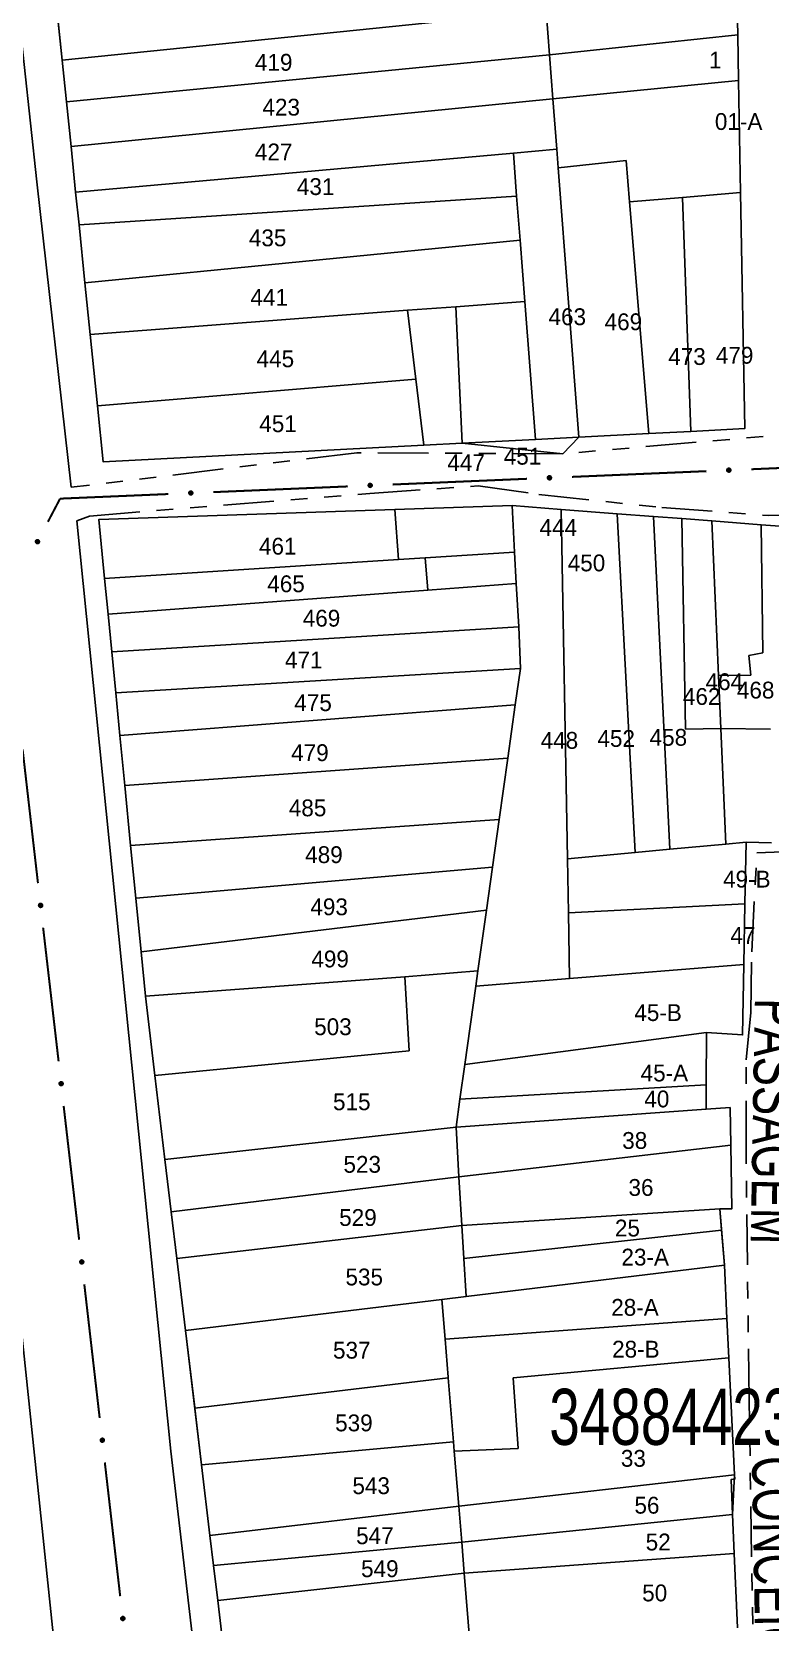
# Model space of a CAD drawing. Extents: x 203851 to 204958, y 4839055 to 4839989.
# Drawn here: x 204236.5 to 204302.3, y 4839374 to 4839515.8 of the extents above; entities that cross this region are included whole.
import ezdxf
from ezdxf.enums import TextEntityAlignment as Align

# ---------------------------------------------------------------- set-up
doc = ezdxf.new("R2010")
doc.units = 0
doc.header["$LTSCALE"] = 1.5
doc.header["$MEASUREMENT"] = 0
doc.linetypes.add('TRACO_25', pattern=[8, 3, -1, 1, -1, 1, -1])
for name, color, linetype in [('CD_MALHA_LOTES', 7, 'CONTINUOUS'), ('CD_TXT_QUADRA', 2, 'CONTINUOUS'), ('RU-QUADRA', 210, 'CONTINUOUS'), ('SV-EIXO-RUA-PAV', 20, 'CONTINUOUS'), ('SV-RUA-NAO-PAV', 7, 'CONTINUOUS'), ('SV-RUA-PAVIM', 7, 'CONTINUOUS'), ('SV-TXT-RUA-N-PAV', 7, 'CONTINUOUS'), ('Th_NmrPort', 1, 'CONTINUOUS')]:
    doc.layers.add(name, color=color, linetype=linetype)
doc.styles.add('ARIAL', font='ARIAL.SHX')

msp = doc.modelspace()

# ---------------------------------------------------------------- linework, layer by layer
at = {"layer": 'CD_MALHA_LOTES', "linetype": 'Continuous', "flags": 128}
for points in [[(204239.16, 4839513.29), (204238.57, 4839518.97)], [(204299.31, 4839519.17), (204299.38, 4839515.55)], [(204239.16, 4839513.29), (204282.29, 4839517.68)], [(204282.59, 4839513.76), (204282.29, 4839517.68)], [(204282.59, 4839513.76), (204299.38, 4839515.55)], [(204299.38, 4839515.55), (204299.45, 4839511.48)], [(204239.54, 4839509.56), (204239.16, 4839513.29)], [(204239.54, 4839509.56), (204282.59, 4839513.76)], [(204282.9, 4839509.82), (204282.59, 4839513.76)], [(204282.9, 4839509.82), (204299.45, 4839511.48)], [(204299.45, 4839511.48), (204299.63, 4839501.47)], [(204239.95, 4839505.57), (204282.9, 4839509.82)], [(204283.24, 4839505.35), (204282.9, 4839509.82)], [(204239.95, 4839505.57), (204239.54, 4839509.56)], [(204240.36, 4839501.51), (204239.95, 4839505.57)], [(204240.36, 4839501.51), (204279.38, 4839505)], [(204279.38, 4839505), (204283.24, 4839505.35)], [(204279.67, 4839501.17), (204279.38, 4839505)], [(204283.36, 4839503.69), (204283.24, 4839505.35)], [(204283.36, 4839503.69), (204289.42, 4839504.33)], [(204289.42, 4839504.33), (204289.73, 4839500.65)], [(204285.2, 4839479.67), (204283.36, 4839503.69)], [(204240.66, 4839498.61), (204240.36, 4839501.51)], [(204294.44, 4839501.04), (204299.63, 4839501.47)], [(204299.63, 4839501.47), (204300, 4839480.44)], [(204240.66, 4839498.61), (204279.67, 4839501.17)], [(204279.98, 4839497.23), (204279.67, 4839501.17)], [(204289.73, 4839500.65), (204294.44, 4839501.04)], [(204291.46, 4839480), (204289.73, 4839500.65)], [(204295.2, 4839480.19), (204294.44, 4839501.04)], [(204241.19, 4839493.42), (204240.66, 4839498.61)], [(204241.19, 4839493.42), (204279.98, 4839497.23)], [(204280.4, 4839491.77), (204279.98, 4839497.23)], [(204241.66, 4839488.82), (204241.19, 4839493.42)], [(204274.24, 4839491.3), (204280.4, 4839491.77)], [(204281.34, 4839479.47), (204280.4, 4839491.77)], [(204241.66, 4839488.82), (204269.93, 4839490.98)], [(204269.93, 4839490.98), (204274.24, 4839491.3)], [(204270.69, 4839484.83), (204269.93, 4839490.98)], [(204274.82, 4839479.13), (204274.24, 4839491.3)], [(204242.31, 4839482.46), (204241.66, 4839488.82)], [(204242.31, 4839482.46), (204270.69, 4839484.83)], [(204271.4, 4839478.96), (204270.69, 4839484.83)], [(204242.82, 4839477.47), (204242.31, 4839482.46)], [(204295.2, 4839480.19), (204291.46, 4839480)], [(204300, 4839480.44), (204295.2, 4839480.19)], [(204271.4, 4839478.96), (204242.82, 4839477.47)], [(204274.82, 4839479.13), (204271.4, 4839478.96)], [(204281.34, 4839479.47), (204274.82, 4839479.13)], [(204285.2, 4839479.67), (204281.34, 4839479.47)], [(204291.46, 4839480), (204285.2, 4839479.67)], [(204268.81, 4839473.22), (204242.43, 4839472.34)], [(204268.81, 4839473.22), (204279.28, 4839473.57)], [(204269.14, 4839468.76), (204268.81, 4839473.22)], [(204279.48, 4839469.43), (204279.28, 4839473.57)], [(204279.28, 4839473.57), (204283.65, 4839473.23)], [(204283.65, 4839473.23), (204288.64, 4839472.85)], [(204284.2, 4839442.09), (204283.65, 4839473.23)], [(204242.43, 4839472.34), (204242.94, 4839467.06)], [(204288.64, 4839472.85), (204291.86, 4839472.6)], [(204290.24, 4839442.65), (204288.64, 4839472.85)], [(204291.86, 4839472.6), (204294.4, 4839472.41)], [(204293.31, 4839442.93), (204291.86, 4839472.6)], [(204294.4, 4839472.41), (204297.06, 4839472.2)], [(204294.71, 4839453.63), (204294.4, 4839472.41)], [(204297.06, 4839472.2), (204301.47, 4839471.86)], [(204297.66, 4839458.41), (204297.06, 4839472.2)], [(204301.47, 4839471.86), (204304.42, 4839471.64)], [(204301.62, 4839460.43), (204301.47, 4839471.86)], [(204242.94, 4839467.06), (204269.14, 4839468.76)], [(204271.51, 4839468.91), (204269.14, 4839468.76)], [(204271.51, 4839468.91), (204279.48, 4839469.43)], [(204271.76, 4839466.04), (204271.51, 4839468.91)], [(204279.62, 4839466.63), (204279.48, 4839469.43)], [(204243.25, 4839463.9), (204242.94, 4839467.06)], [(204243.25, 4839463.9), (204271.76, 4839466.04)], [(204279.62, 4839466.63), (204271.76, 4839466.04)], [(204279.85, 4839462.76), (204279.62, 4839466.63)], [(204243.58, 4839460.52), (204243.25, 4839463.9)], [(204243.58, 4839460.52), (204279.85, 4839462.76)], [(204280, 4839459.05), (204279.85, 4839462.76)], [(204243.93, 4839456.89), (204243.58, 4839460.52)], [(204300.36, 4839460.2), (204301.62, 4839460.43)], [(204300.53, 4839458.44), (204300.36, 4839460.2)], [(204243.93, 4839456.89), (204280, 4839459.05)], [(204279.54, 4839455.82), (204280, 4839459.05)], [(204297.66, 4839458.41), (204300.53, 4839458.44)], [(204297.87, 4839453.7), (204297.66, 4839458.41)], [(204244.31, 4839453.07), (204243.93, 4839456.89)], [(204244.31, 4839453.07), (204279.54, 4839455.82)], [(204278.88, 4839451.05), (204279.54, 4839455.82)], [(204297.87, 4839453.7), (204294.71, 4839453.63)], [(204297.87, 4839453.7), (204302.3, 4839453.64)], [(204298.32, 4839443.4), (204297.87, 4839453.7)], [(204244.74, 4839448.62), (204244.31, 4839453.07)], [(204244.74, 4839448.62), (204278.88, 4839451.05)], [(204278.11, 4839445.58), (204278.88, 4839451.05)], [(204245.26, 4839443.28), (204244.74, 4839448.62)], [(204245.26, 4839443.28), (204278.11, 4839445.58)], [(204277.52, 4839441.33), (204278.11, 4839445.58)], [(204245.72, 4839438.58), (204245.26, 4839443.28)], [(204298.32, 4839443.4), (204293.31, 4839442.93)], [(204300.12, 4839443.56), (204298.32, 4839443.4)], [(204300.12, 4839443.56), (204300.02, 4839438.08)], [(204302.38, 4839443.49), (204300.12, 4839443.56)], [(204284.2, 4839442.09), (204290.24, 4839442.65)], [(204284.29, 4839437.27), (204284.2, 4839442.09)], [(204293.31, 4839442.93), (204290.24, 4839442.65)], [(204245.72, 4839438.58), (204277.52, 4839441.33)], [(204276.98, 4839437.51), (204277.52, 4839441.33)], [(204246.19, 4839433.79), (204245.72, 4839438.58)], [(204246.19, 4839433.79), (204276.98, 4839437.51)], [(204276.22, 4839432.09), (204276.98, 4839437.51)], [(204284.29, 4839437.27), (204300.02, 4839438.08)], [(204300.02, 4839438.08), (204299.92, 4839432.65)], [(204284.39, 4839431.41), (204284.29, 4839437.27)], [(204246.58, 4839429.82), (204246.19, 4839433.79)], [(204269.69, 4839431.56), (204276.22, 4839432.09)], [(204276.03, 4839430.74), (204276.22, 4839432.09)], [(204299.92, 4839432.65), (204284.39, 4839431.41)], [(204299.92, 4839432.65), (204299.81, 4839426.38)], [(204246.58, 4839429.82), (204269.69, 4839431.56)], [(204270.08, 4839424.97), (204269.69, 4839431.56)], [(204275.05, 4839423.73), (204276.03, 4839430.74)], [(204284.39, 4839431.41), (204276.03, 4839430.74)], [(204247.42, 4839422.75), (204246.58, 4839429.82)], [(204296.6, 4839426.61), (204275.05, 4839423.73)], [(204296.6, 4839426.61), (204296.57, 4839421.94)], [(204299.81, 4839426.38), (204296.6, 4839426.61)], [(204247.42, 4839422.75), (204270.08, 4839424.97)], [(204274.62, 4839420.64), (204275.05, 4839423.73)], [(204248.32, 4839415.28), (204247.42, 4839422.75)], [(204296.57, 4839421.94), (204274.62, 4839420.64)], [(204296.57, 4839421.94), (204296.56, 4839419.75)], [(204274.27, 4839418.15), (204274.62, 4839420.64)], [(204274.27, 4839418.15), (204296.56, 4839419.75)], [(204296.56, 4839419.75), (204298.69, 4839419.9)], [(204298.69, 4839419.9), (204298.75, 4839416.55)], [(204248.32, 4839415.28), (204274.27, 4839418.15)], [(204274.53, 4839413.73), (204274.27, 4839418.15)], [(204274.53, 4839413.73), (204298.75, 4839416.55)], [(204298.75, 4839416.55), (204298.84, 4839410.86)], [(204248.88, 4839410.61), (204248.32, 4839415.28)], [(204248.88, 4839410.61), (204274.53, 4839413.73)], [(204274.78, 4839409.4), (204274.53, 4839413.73)], [(204249.38, 4839406.44), (204248.88, 4839410.61)], [(204274.78, 4839409.4), (204297.78, 4839410.87)], [(204298.84, 4839410.86), (204297.78, 4839410.87)], [(204297.78, 4839410.87), (204297.94, 4839408.96)], [(204249.38, 4839406.44), (204274.78, 4839409.4)], [(204274.96, 4839406.46), (204274.78, 4839409.4)], [(204274.96, 4839406.46), (204297.94, 4839408.96)], [(204297.94, 4839408.96), (204298.2, 4839405.84)], [(204250.14, 4839400.04), (204249.38, 4839406.44)], [(204275.16, 4839403.06), (204274.96, 4839406.46)], [(204298.2, 4839405.84), (204275.16, 4839403.06)], [(204298.2, 4839405.84), (204298.42, 4839401.1)], [(204250.14, 4839400.04), (204273, 4839402.8)], [(204273, 4839402.8), (204275.16, 4839403.06)], [(204273.29, 4839399.25), (204273, 4839402.8)], [(204273.29, 4839399.25), (204298.42, 4839401.1)], [(204298.42, 4839401.1), (204298.59, 4839397.59)], [(204250.97, 4839393.15), (204250.14, 4839400.04)], [(204273.57, 4839395.86), (204273.29, 4839399.25)], [(204279.37, 4839395.81), (204298.59, 4839397.59)], [(204298.59, 4839397.59), (204299.1, 4839387.17)], [(204250.97, 4839393.09), (204273.57, 4839395.82)], [(204273.57, 4839395.82), (204273.57, 4839395.86)], [(204274.04, 4839390.1), (204273.57, 4839395.82)], [(204279.81, 4839389.52), (204279.37, 4839395.81)], [(204250.97, 4839393.09), (204250.97, 4839393.15)], [(204251.58, 4839388.06), (204250.97, 4839393.09)], [(204251.58, 4839388.06), (204274.04, 4839390.1)], [(204274.11, 4839389.26), (204274.04, 4839390.1)], [(204274.11, 4839389.26), (204279.81, 4839389.52)], [(204252.33, 4839381.76), (204251.58, 4839388.06)], [(204274.51, 4839384.37), (204274.11, 4839389.26)], [(204274.51, 4839384.37), (204299.1, 4839387.17)], [(204299.1, 4839387.17), (204299.12, 4839386.78), (204298.79, 4839386.73), (204298.91, 4839383.61)], [(204252.33, 4839381.76), (204274.51, 4839384.37)], [(204274.77, 4839381.15), (204274.51, 4839384.37)], [(204274.77, 4839381.15), (204298.91, 4839383.61)], [(204298.91, 4839383.61), (204299.06, 4839380.16)], [(204252.65, 4839379.07), (204252.33, 4839381.76)], [(204252.65, 4839379.07), (204274.77, 4839381.15)], [(204275, 4839378.38), (204274.77, 4839381.15)], [(204275, 4839378.38), (204299.06, 4839380.16)], [(204299.06, 4839380.16), (204299.35, 4839373.53)], [(204253.02, 4839375.97), (204252.65, 4839379.07)], [(204253.02, 4839375.97), (204275, 4839378.38)], [(204275.53, 4839371.88), (204275, 4839378.38)], [(204253.81, 4839369.34), (204253.02, 4839375.97)]]:
    msp.add_lwpolyline(points, dxfattribs=at)
at = {"layer": 'RU-QUADRA', "linetype": 'Continuous', "flags": 128}
for points in [[(204299.31, 4839519.17), (204299.38, 4839515.55), (204299.45, 4839511.48), (204299.63, 4839501.47), (204300, 4839480.44), (204295.2, 4839480.19), (204291.46, 4839480), (204285.2, 4839479.67), (204283.8, 4839478.19), (204274.82, 4839479.13), (204271.4, 4839478.96), (204242.82, 4839477.47), (204242.31, 4839482.46), (204241.66, 4839488.82), (204241.19, 4839493.42), (204240.66, 4839498.61), (204240.36, 4839501.51), (204239.95, 4839505.57), (204239.54, 4839509.56), (204239.16, 4839513.29), (204238.16, 4839523.06)], [(204253.81, 4839369.34), (204253.02, 4839375.97), (204252.65, 4839379.07), (204252.33, 4839381.76), (204251.58, 4839388.06), (204250.14, 4839400.04), (204249.38, 4839406.44), (204248.88, 4839410.61), (204248.32, 4839415.28), (204247.42, 4839422.75), (204246.58, 4839429.82), (204246.19, 4839433.79), (204245.72, 4839438.58), (204245.26, 4839443.28), (204244.74, 4839448.62), (204244.31, 4839453.07), (204243.93, 4839456.89), (204243.58, 4839460.52), (204243.25, 4839463.9), (204242.94, 4839467.06), (204242.43, 4839472.34), (204268.81, 4839473.22), (204279.28, 4839473.57), (204283.65, 4839473.23), (204288.64, 4839472.85), (204291.86, 4839472.6), (204294.4, 4839472.41), (204297.06, 4839472.2), (204301.47, 4839471.86), (204304.42, 4839471.64)], [(204302.38, 4839443.49), (204300.12, 4839443.56), (204300.02, 4839438.08), (204299.92, 4839432.65), (204299.81, 4839426.38), (204296.6, 4839426.61), (204296.57, 4839421.94), (204296.56, 4839419.75), (204298.69, 4839419.9), (204298.75, 4839416.55), (204298.84, 4839410.86), (204297.78, 4839410.87), (204298.2, 4839405.84), (204298.42, 4839401.1), (204298.59, 4839397.59), (204299.1, 4839387.17), (204298.91, 4839383.61), (204299.06, 4839380.16), (204299.35, 4839373.53)]]:
    msp.add_lwpolyline(points, dxfattribs=at)
at = {"layer": 'SV-EIXO-RUA-PAV', "const_width": 0.18}
for points in [[(204300.59, 4839476.81), (204310.58, 4839477.24)], [(204268.62, 4839475.45), (204280.6, 4839475.96)], [(204284.6, 4839476.13), (204296.59, 4839476.64)], [(204238.97, 4839474.19), (204248.63, 4839474.6)], [(204252.63, 4839474.77), (204264.62, 4839475.28)], [(204237.89, 4839472.13), (204238.82, 4839473.9)], [(204238.82, 4839473.9), (204238.97, 4839474.19)], [(204235.63, 4839451.84), (204237, 4839439.91)], [(204237.46, 4839435.94), (204238.84, 4839424.02)], [(204239.29, 4839420.05), (204240.67, 4839408.12)], [(204241.13, 4839404.15), (204242.5, 4839392.23)], [(204242.96, 4839388.26), (204244.33, 4839376.34)]]:
    msp.add_lwpolyline(points, dxfattribs=at)
at = {"layer": 'SV-EIXO-RUA-PAV'}
for points in [[(204282.45, 4839476.15), (204282.49, 4839476.19), (204282.52, 4839476.21), (204282.56, 4839476.22), (204282.59, 4839476.23), (204282.63, 4839476.23), (204282.66, 4839476.22), (204282.7, 4839476.2), (204282.74, 4839476.17), (204282.76, 4839476.13), (204282.77, 4839476.09), (204282.78, 4839476.06), (204282.78, 4839476.02), (204282.76, 4839475.99), (204282.75, 4839475.95), (204282.71, 4839475.91), (204282.68, 4839475.89), (204282.64, 4839475.88), (204282.61, 4839475.87), (204282.57, 4839475.88), (204282.54, 4839475.89), (204282.5, 4839475.91), (204282.46, 4839475.94), (204282.44, 4839475.97), (204282.43, 4839476.01), (204282.42, 4839476.04), (204282.43, 4839476.08), (204282.43, 4839476.11), (204282.45, 4839476.15)], [(204298.44, 4839476.83), (204298.47, 4839476.87), (204298.51, 4839476.89), (204298.54, 4839476.91), (204298.58, 4839476.91), (204298.61, 4839476.91), (204298.65, 4839476.9), (204298.68, 4839476.88), (204298.72, 4839476.85), (204298.74, 4839476.81), (204298.76, 4839476.77), (204298.76, 4839476.74), (204298.76, 4839476.7), (204298.75, 4839476.67), (204298.73, 4839476.63), (204298.7, 4839476.59), (204298.66, 4839476.57), (204298.63, 4839476.56), (204298.59, 4839476.56), (204298.56, 4839476.56), (204298.52, 4839476.57), (204298.48, 4839476.59), (204298.45, 4839476.62), (204298.42, 4839476.65), (204298.41, 4839476.69), (204298.41, 4839476.72), (204298.41, 4839476.76), (204298.42, 4839476.79), (204298.44, 4839476.83)], [(204250.48, 4839474.79), (204250.52, 4839474.83), (204250.55, 4839474.85), (204250.59, 4839474.86), (204250.62, 4839474.87), (204250.66, 4839474.86), (204250.69, 4839474.86), (204250.73, 4839474.84), (204250.77, 4839474.8), (204250.79, 4839474.77), (204250.8, 4839474.73), (204250.81, 4839474.7), (204250.8, 4839474.66), (204250.79, 4839474.63), (204250.77, 4839474.59), (204250.74, 4839474.55), (204250.71, 4839474.53), (204250.67, 4839474.52), (204250.64, 4839474.51), (204250.6, 4839474.52), (204250.57, 4839474.52), (204250.53, 4839474.54), (204250.49, 4839474.58), (204250.47, 4839474.61), (204250.46, 4839474.65), (204250.45, 4839474.68), (204250.45, 4839474.72), (204250.46, 4839474.75), (204250.48, 4839474.79)], [(204266.47, 4839475.47), (204266.5, 4839475.51), (204266.54, 4839475.53), (204266.57, 4839475.54), (204266.61, 4839475.55), (204266.64, 4839475.55), (204266.68, 4839475.54), (204266.71, 4839475.52), (204266.75, 4839475.48), (204266.77, 4839475.45), (204266.79, 4839475.41), (204266.79, 4839475.38), (204266.79, 4839475.34), (204266.78, 4839475.31), (204266.76, 4839475.27), (204266.73, 4839475.23), (204266.69, 4839475.21), (204266.66, 4839475.2), (204266.62, 4839475.19), (204266.59, 4839475.2), (204266.55, 4839475.21), (204266.51, 4839475.22), (204266.48, 4839475.26), (204266.45, 4839475.29), (204266.44, 4839475.33), (204266.44, 4839475.36), (204266.44, 4839475.4), (204266.45, 4839475.43), (204266.47, 4839475.47)], [(204236.8, 4839470.28), (204236.78, 4839470.33), (204236.78, 4839470.37), (204236.79, 4839470.41), (204236.8, 4839470.44), (204236.82, 4839470.47), (204236.85, 4839470.49), (204236.88, 4839470.52), (204236.93, 4839470.53), (204236.97, 4839470.53), (204237.01, 4839470.53), (204237.04, 4839470.51), (204237.07, 4839470.49), (204237.1, 4839470.47), (204237.12, 4839470.43), (204237.13, 4839470.38), (204237.14, 4839470.34), (204237.13, 4839470.31), (204237.11, 4839470.27), (204237.09, 4839470.24), (204237.07, 4839470.22), (204237.03, 4839470.2), (204236.99, 4839470.18), (204236.94, 4839470.18), (204236.91, 4839470.19), (204236.88, 4839470.2), (204236.85, 4839470.22), (204236.82, 4839470.24), (204236.8, 4839470.28)], [(204237.33, 4839438.08), (204237.36, 4839438.05), (204237.39, 4839438.02), (204237.41, 4839437.98), (204237.41, 4839437.95), (204237.41, 4839437.92), (204237.41, 4839437.88), (204237.39, 4839437.84), (204237.36, 4839437.8), (204237.32, 4839437.78), (204237.29, 4839437.76), (204237.26, 4839437.75), (204237.22, 4839437.75), (204237.18, 4839437.76), (204237.15, 4839437.78), (204237.11, 4839437.81), (204237.08, 4839437.84), (204237.07, 4839437.88), (204237.06, 4839437.91), (204237.06, 4839437.95), (204237.07, 4839437.98), (204237.08, 4839438.02), (204237.11, 4839438.06), (204237.15, 4839438.09), (204237.18, 4839438.1), (204237.22, 4839438.11), (204237.25, 4839438.11), (204237.29, 4839438.1), (204237.33, 4839438.08)], [(204239.16, 4839422.19), (204239.2, 4839422.16), (204239.22, 4839422.12), (204239.24, 4839422.09), (204239.24, 4839422.06), (204239.24, 4839422.02), (204239.24, 4839421.99), (204239.22, 4839421.95), (204239.19, 4839421.91), (204239.16, 4839421.88), (204239.12, 4839421.87), (204239.09, 4839421.86), (204239.05, 4839421.86), (204239.02, 4839421.87), (204238.98, 4839421.88), (204238.94, 4839421.91), (204238.91, 4839421.95), (204238.9, 4839421.98), (204238.89, 4839422.02), (204238.89, 4839422.05), (204238.9, 4839422.09), (204238.92, 4839422.13), (204238.95, 4839422.16), (204238.98, 4839422.19), (204239.01, 4839422.2), (204239.05, 4839422.21), (204239.08, 4839422.21), (204239.12, 4839422.21), (204239.16, 4839422.19)], [(204240.99, 4839406.29), (204241.03, 4839406.26), (204241.06, 4839406.23), (204241.07, 4839406.2), (204241.08, 4839406.16), (204241.08, 4839406.13), (204241.07, 4839406.09), (204241.05, 4839406.05), (204241.02, 4839406.01), (204240.99, 4839405.99), (204240.96, 4839405.97), (204240.92, 4839405.96), (204240.89, 4839405.96), (204240.85, 4839405.97), (204240.81, 4839405.99), (204240.77, 4839406.02), (204240.75, 4839406.05), (204240.73, 4839406.09), (204240.73, 4839406.12), (204240.72, 4839406.16), (204240.73, 4839406.19), (204240.75, 4839406.23), (204240.78, 4839406.27), (204240.81, 4839406.3), (204240.85, 4839406.31), (204240.88, 4839406.32), (204240.92, 4839406.32), (204240.95, 4839406.31), (204240.99, 4839406.29)], [(204242.82, 4839390.4), (204242.86, 4839390.37), (204242.89, 4839390.34), (204242.9, 4839390.3), (204242.91, 4839390.27), (204242.91, 4839390.23), (204242.9, 4839390.2), (204242.89, 4839390.16), (204242.86, 4839390.12), (204242.82, 4839390.09), (204242.79, 4839390.08), (204242.75, 4839390.07), (204242.72, 4839390.07), (204242.68, 4839390.08), (204242.64, 4839390.09), (204242.6, 4839390.12), (204242.58, 4839390.16), (204242.56, 4839390.19), (204242.56, 4839390.23), (204242.56, 4839390.26), (204242.56, 4839390.3), (204242.58, 4839390.34), (204242.61, 4839390.37), (204242.64, 4839390.4), (204242.68, 4839390.41), (204242.71, 4839390.42), (204242.75, 4839390.42), (204242.78, 4839390.42), (204242.82, 4839390.4)], [(204244.65, 4839374.5), (204244.69, 4839374.47), (204244.72, 4839374.44), (204244.74, 4839374.41), (204244.74, 4839374.37), (204244.74, 4839374.34), (204244.73, 4839374.3), (204244.72, 4839374.26), (204244.69, 4839374.22), (204244.65, 4839374.2), (204244.62, 4839374.18), (204244.58, 4839374.17), (204244.55, 4839374.17), (204244.51, 4839374.18), (204244.47, 4839374.2), (204244.44, 4839374.23), (204244.41, 4839374.26), (204244.4, 4839374.3), (204244.39, 4839374.33), (204244.39, 4839374.37), (204244.4, 4839374.4), (204244.41, 4839374.44), (204244.44, 4839374.48), (204244.48, 4839374.51), (204244.51, 4839374.52), (204244.54, 4839374.53), (204244.58, 4839374.53), (204244.62, 4839374.52), (204244.65, 4839374.5)]]:
    msp.add_lwpolyline(points, close=True, dxfattribs=at)
for points in [[(204282.42, 4839476.04), (204282.77, 4839476.09)], [(204282.43, 4839476.11), (204282.74, 4839476.17)], [(204282.43, 4839476.1), (204282.74, 4839476.15)], [(204282.43, 4839476.08), (204282.76, 4839476.13)], [(204282.43, 4839476.06), (204282.76, 4839476.11)], [(204282.43, 4839476.03), (204282.77, 4839476.07)], [(204282.43, 4839476.01), (204282.78, 4839476.06)], [(204282.44, 4839476.13), (204282.71, 4839476.18)], [(204282.44, 4839475.99), (204282.77, 4839476.04)], [(204282.44, 4839475.97), (204282.78, 4839476.02)], [(204282.45, 4839476.15), (204282.7, 4839476.2)], [(204282.45, 4839475.96), (204282.77, 4839476)], [(204282.46, 4839475.94), (204282.76, 4839475.99)], [(204282.47, 4839476.17), (204282.67, 4839476.21)], [(204282.48, 4839475.92), (204282.75, 4839475.97)], [(204282.49, 4839476.19), (204282.66, 4839476.22)], [(204282.5, 4839475.91), (204282.75, 4839475.95)], [(204282.51, 4839476.2), (204282.64, 4839476.22)], [(204282.52, 4839476.21), (204282.63, 4839476.23)], [(204282.52, 4839475.9), (204282.72, 4839475.93)], [(204282.54, 4839475.89), (204282.71, 4839475.91)], [(204282.56, 4839475.88), (204282.69, 4839475.9)], [(204282.57, 4839475.88), (204282.68, 4839475.89)], [(204298.41, 4839476.76), (204298.74, 4839476.81)], [(204298.41, 4839476.74), (204298.75, 4839476.79)], [(204298.41, 4839476.72), (204298.76, 4839476.77)], [(204298.41, 4839476.71), (204298.76, 4839476.75)], [(204298.41, 4839476.69), (204298.76, 4839476.74)], [(204298.42, 4839476.79), (204298.72, 4839476.85)], [(204298.42, 4839476.78), (204298.73, 4839476.83)], [(204298.42, 4839476.67), (204298.76, 4839476.72)], [(204298.42, 4839476.65), (204298.76, 4839476.7)], [(204298.43, 4839476.81), (204298.7, 4839476.86)], [(204298.44, 4839476.83), (204298.68, 4839476.88)], [(204298.44, 4839476.64), (204298.75, 4839476.68)], [(204298.45, 4839476.62), (204298.75, 4839476.67)], [(204298.46, 4839476.85), (204298.66, 4839476.89)], [(204298.47, 4839476.87), (204298.65, 4839476.9)], [(204298.47, 4839476.6), (204298.74, 4839476.65)], [(204298.48, 4839476.59), (204298.73, 4839476.63)], [(204298.49, 4839476.88), (204298.62, 4839476.9)], [(204298.51, 4839476.89), (204298.61, 4839476.91)], [(204298.51, 4839476.58), (204298.71, 4839476.61)], [(204298.52, 4839476.57), (204298.7, 4839476.59)], [(204298.54, 4839476.56), (204298.67, 4839476.58)], [(204298.56, 4839476.56), (204298.66, 4839476.57)], [(204250.45, 4839474.72), (204250.79, 4839474.77)], [(204250.45, 4839474.68), (204250.8, 4839474.73)], [(204250.46, 4839474.75), (204250.77, 4839474.8)], [(204250.46, 4839474.74), (204250.77, 4839474.79)], [(204250.46, 4839474.7), (204250.79, 4839474.75)], [(204250.46, 4839474.66), (204250.8, 4839474.71)], [(204250.46, 4839474.65), (204250.81, 4839474.7)], [(204250.47, 4839474.77), (204250.74, 4839474.82)], [(204250.47, 4839474.63), (204250.8, 4839474.68)], [(204250.47, 4839474.61), (204250.8, 4839474.66)], [(204250.48, 4839474.79), (204250.73, 4839474.84)], [(204250.48, 4839474.59), (204250.79, 4839474.64)], [(204250.49, 4839474.58), (204250.79, 4839474.63)], [(204250.5, 4839474.81), (204250.7, 4839474.85)], [(204250.51, 4839474.56), (204250.78, 4839474.61)], [(204250.52, 4839474.83), (204250.69, 4839474.86)], [(204250.53, 4839474.54), (204250.77, 4839474.59)], [(204250.54, 4839474.84), (204250.67, 4839474.86)], [(204250.55, 4839474.85), (204250.66, 4839474.86)], [(204250.55, 4839474.54), (204250.75, 4839474.57)], [(204250.57, 4839474.52), (204250.74, 4839474.55)], [(204250.59, 4839474.52), (204250.72, 4839474.54)], [(204250.6, 4839474.52), (204250.71, 4839474.53)], [(204266.44, 4839475.4), (204266.77, 4839475.45)], [(204266.44, 4839475.38), (204266.78, 4839475.43)], [(204266.44, 4839475.36), (204266.79, 4839475.41)], [(204266.44, 4839475.34), (204266.79, 4839475.39)], [(204266.44, 4839475.33), (204266.79, 4839475.38)], [(204266.45, 4839475.43), (204266.75, 4839475.48)], [(204266.45, 4839475.42), (204266.76, 4839475.47)], [(204266.45, 4839475.31), (204266.79, 4839475.36)], [(204266.45, 4839475.29), (204266.79, 4839475.34)], [(204266.46, 4839475.45), (204266.73, 4839475.5)], [(204266.47, 4839475.47), (204266.71, 4839475.52)], [(204266.47, 4839475.27), (204266.78, 4839475.32)], [(204266.48, 4839475.26), (204266.78, 4839475.31)], [(204266.49, 4839475.49), (204266.69, 4839475.53)], [(204266.5, 4839475.51), (204266.68, 4839475.54)], [(204266.5, 4839475.24), (204266.77, 4839475.29)], [(204266.51, 4839475.22), (204266.76, 4839475.27)], [(204266.52, 4839475.52), (204266.65, 4839475.54)], [(204266.54, 4839475.53), (204266.64, 4839475.55)], [(204266.54, 4839475.22), (204266.74, 4839475.25)], [(204266.55, 4839475.21), (204266.73, 4839475.23)], [(204266.57, 4839475.2), (204266.7, 4839475.22)], [(204266.59, 4839475.2), (204266.69, 4839475.21)], [(204236.78, 4839470.33), (204236.85, 4839470.49)], [(204236.78, 4839470.37), (204236.82, 4839470.47)], [(204236.78, 4839470.35), (204236.83, 4839470.47)], [(204236.79, 4839470.31), (204236.86, 4839470.5)], [(204236.8, 4839470.28), (204236.88, 4839470.52)], [(204236.81, 4839470.26), (204236.9, 4839470.52)], [(204236.82, 4839470.24), (204236.93, 4839470.53)], [(204236.84, 4839470.23), (204236.95, 4839470.53)], [(204236.85, 4839470.22), (204236.97, 4839470.53)], [(204236.86, 4839470.21), (204236.99, 4839470.53)], [(204236.88, 4839470.2), (204237.01, 4839470.53)], [(204236.89, 4839470.19), (204237.03, 4839470.52)], [(204236.91, 4839470.19), (204237.04, 4839470.51)], [(204236.93, 4839470.18), (204237.05, 4839470.5)], [(204236.94, 4839470.18), (204237.07, 4839470.49)], [(204236.97, 4839470.18), (204237.08, 4839470.48)], [(204236.99, 4839470.18), (204237.1, 4839470.47)], [(204237.01, 4839470.19), (204237.11, 4839470.45)], [(204237.03, 4839470.2), (204237.12, 4839470.43)], [(204237.05, 4839470.21), (204237.12, 4839470.4)], [(204237.07, 4839470.22), (204237.13, 4839470.38)], [(204237.08, 4839470.23), (204237.13, 4839470.36)], [(204237.09, 4839470.24), (204237.14, 4839470.34)], [(204237.06, 4839437.96), (204237.09, 4839437.83)], [(204237.06, 4839437.95), (204237.08, 4839437.84)], [(204237.07, 4839437.98), (204237.11, 4839437.81)], [(204237.08, 4839438.02), (204237.15, 4839437.78)], [(204237.08, 4839438), (204237.13, 4839437.8)], [(204237.1, 4839438.04), (204237.16, 4839437.77)], [(204237.11, 4839438.06), (204237.18, 4839437.76)], [(204237.13, 4839438.07), (204237.2, 4839437.76)], [(204237.15, 4839438.09), (204237.22, 4839437.75)], [(204237.16, 4839438.09), (204237.24, 4839437.76)], [(204237.18, 4839438.1), (204237.26, 4839437.75)], [(204237.2, 4839438.1), (204237.27, 4839437.76)], [(204237.22, 4839438.11), (204237.29, 4839437.76)], [(204237.23, 4839438.1), (204237.31, 4839437.77)], [(204237.25, 4839438.11), (204237.32, 4839437.78)], [(204237.27, 4839438.1), (204237.34, 4839437.79)], [(204237.29, 4839438.1), (204237.36, 4839437.8)], [(204237.3, 4839438.09), (204237.37, 4839437.83)], [(204237.33, 4839438.08), (204237.39, 4839437.84)], [(204237.35, 4839438.07), (204237.4, 4839437.87)], [(204237.36, 4839438.05), (204237.41, 4839437.88)], [(204237.38, 4839438.03), (204237.41, 4839437.91)], [(204237.39, 4839438.02), (204237.41, 4839437.92)], [(204238.89, 4839422.05), (204238.91, 4839421.95)], [(204238.9, 4839422.09), (204238.94, 4839421.91)], [(204238.9, 4839422.07), (204238.93, 4839421.94)], [(204238.91, 4839422.1), (204238.96, 4839421.91)], [(204238.92, 4839422.13), (204238.98, 4839421.88)], [(204238.93, 4839422.14), (204239, 4839421.88)], [(204238.95, 4839422.16), (204239.02, 4839421.87)], [(204238.96, 4839422.17), (204239.03, 4839421.87)], [(204238.98, 4839422.19), (204239.05, 4839421.86)], [(204239, 4839422.19), (204239.07, 4839421.86)], [(204239.01, 4839422.2), (204239.09, 4839421.86)], [(204239.03, 4839422.2), (204239.1, 4839421.86)], [(204239.05, 4839422.21), (204239.12, 4839421.87)], [(204239.07, 4839422.21), (204239.14, 4839421.88)], [(204239.08, 4839422.21), (204239.16, 4839421.88)], [(204239.1, 4839422.2), (204239.17, 4839421.9)], [(204239.12, 4839422.21), (204239.19, 4839421.91)], [(204239.14, 4839422.2), (204239.2, 4839421.93)], [(204239.16, 4839422.19), (204239.22, 4839421.95)], [(204239.18, 4839422.17), (204239.23, 4839421.97)], [(204239.2, 4839422.16), (204239.24, 4839421.99)], [(204239.21, 4839422.14), (204239.24, 4839422.01)], [(204239.22, 4839422.12), (204239.24, 4839422.02)], [(204240.85, 4839406.31), (204240.92, 4839405.96)], [(204240.86, 4839406.31), (204240.93, 4839405.97)], [(204240.88, 4839406.32), (204240.96, 4839405.97)], [(204240.9, 4839406.31), (204240.97, 4839405.98)], [(204240.92, 4839406.32), (204240.99, 4839405.99)], [(204240.93, 4839406.31), (204241.01, 4839406.01)], [(204240.95, 4839406.31), (204241.02, 4839406.01)], [(204240.97, 4839406.3), (204241.04, 4839406.04)], [(204240.72, 4839406.16), (204240.75, 4839406.05)], [(204240.73, 4839406.19), (204240.77, 4839406.02)], [(204240.73, 4839406.17), (204240.76, 4839406.04)], [(204240.74, 4839406.21), (204240.79, 4839406.01)], [(204240.75, 4839406.23), (204240.81, 4839405.99)], [(204240.77, 4839406.25), (204240.83, 4839405.98)], [(204240.78, 4839406.27), (204240.85, 4839405.97)], [(204240.79, 4839406.28), (204240.87, 4839405.97)], [(204240.81, 4839406.3), (204240.89, 4839405.96)], [(204240.83, 4839406.3), (204240.9, 4839405.97)], [(204240.99, 4839406.29), (204241.05, 4839406.05)], [(204241.01, 4839406.28), (204241.06, 4839406.08)], [(204241.03, 4839406.26), (204241.07, 4839406.09)], [(204241.04, 4839406.24), (204241.07, 4839406.12)], [(204241.06, 4839406.23), (204241.08, 4839406.13)], [(204242.56, 4839390.3), (204242.6, 4839390.12)], [(204242.56, 4839390.28), (204242.59, 4839390.15)], [(204242.56, 4839390.26), (204242.58, 4839390.16)], [(204242.57, 4839390.31), (204242.62, 4839390.12)], [(204242.58, 4839390.34), (204242.64, 4839390.09)], [(204242.6, 4839390.35), (204242.66, 4839390.09)], [(204242.61, 4839390.37), (204242.68, 4839390.08)], [(204242.63, 4839390.39), (204242.7, 4839390.08)], [(204242.64, 4839390.4), (204242.72, 4839390.07)], [(204242.66, 4839390.4), (204242.73, 4839390.07)], [(204242.68, 4839390.41), (204242.75, 4839390.07)], [(204242.69, 4839390.42), (204242.77, 4839390.07)], [(204242.71, 4839390.42), (204242.79, 4839390.08)], [(204242.73, 4839390.42), (204242.81, 4839390.09)], [(204242.75, 4839390.42), (204242.82, 4839390.09)], [(204242.77, 4839390.42), (204242.84, 4839390.11)], [(204242.78, 4839390.42), (204242.86, 4839390.12)], [(204242.8, 4839390.41), (204242.87, 4839390.14)], [(204242.82, 4839390.4), (204242.89, 4839390.16)], [(204242.84, 4839390.38), (204242.89, 4839390.18)], [(204242.86, 4839390.37), (204242.9, 4839390.2)], [(204242.88, 4839390.35), (204242.9, 4839390.22)], [(204242.89, 4839390.34), (204242.91, 4839390.23)], [(204244.39, 4839374.38), (204244.42, 4839374.25)], [(204244.39, 4839374.37), (204244.41, 4839374.26)], [(204244.4, 4839374.4), (204244.44, 4839374.23)], [(204244.41, 4839374.44), (204244.47, 4839374.2)], [(204244.41, 4839374.42), (204244.45, 4839374.22)], [(204244.43, 4839374.46), (204244.49, 4839374.19)], [(204244.44, 4839374.48), (204244.51, 4839374.18)], [(204244.46, 4839374.49), (204244.53, 4839374.18)], [(204244.48, 4839374.51), (204244.55, 4839374.17)], [(204244.49, 4839374.51), (204244.57, 4839374.18)], [(204244.51, 4839374.52), (204244.58, 4839374.17)], [(204244.53, 4839374.52), (204244.6, 4839374.18)], [(204244.54, 4839374.53), (204244.62, 4839374.18)], [(204244.56, 4839374.52), (204244.64, 4839374.2)], [(204244.58, 4839374.53), (204244.65, 4839374.2)], [(204244.6, 4839374.52), (204244.67, 4839374.22)], [(204244.62, 4839374.52), (204244.69, 4839374.22)], [(204244.63, 4839374.51), (204244.7, 4839374.25)], [(204244.65, 4839374.5), (204244.72, 4839374.26)], [(204244.68, 4839374.49), (204244.73, 4839374.29)], [(204244.69, 4839374.47), (204244.73, 4839374.3)], [(204244.71, 4839374.45), (204244.74, 4839374.33)], [(204244.72, 4839374.44), (204244.74, 4839374.34)]]:
    msp.add_lwpolyline(points, dxfattribs=at)
at = {"layer": 'SV-RUA-NAO-PAV', "linetype": 'TRACO_25'}
for points in [[(204312.6, 4839482.37, 4.15), (204310.12, 4839491.84, 4.14), (204308.99, 4839502.64, 4.14), (204308.07, 4839507.8, 4.14), (204307.22, 4839511.23, 4.14), (204306.82, 4839514.05, 4.14), (204305.45, 4839527.68, 4.14), (204302.5, 4839527.68, 4.14), (204302.81, 4839520.88, 4.14), (204304.23, 4839508.84, 4.14), (204304.44, 4839508.74, 4.14), (204307.85, 4839486.98, 4.14), (204308.37, 4839482.67, 4.14), (204308.1, 4839480.86, 4.14), (204307.63, 4839480.25, 4.14), (204283.8, 4839478.19, 4.14), (204265.41, 4839478.28, 4.14), (204239.96, 4839475.2, 6.12)], [(204240.47, 4839472.2, 6.12), (204241.59, 4839472.64, 4.84), (204266.58, 4839474.66, 4.84), (204276.24, 4839475.32, 4.71), (204281.64, 4839474.57, 4.7), (204292.6, 4839473.39, 4.61), (204302.09, 4839472.69, 4.61)], [(204304.32, 4839312.78, 4.29), (204302.07, 4839342.47, 3.14), (204300.81, 4839367.85, 3.33), (204300.39, 4839393.88, 4.14), (204300.12, 4839416.01, 4.75), (204300.14, 4839424.15, 4.58), (204300.54, 4839428.37, 4.58), (204300.62, 4839433.78, 4.58), (204301.08, 4839442.62, 4.67), (204304.94, 4839442.75, 4.67)]]:
    msp.add_polyline3d(points, dxfattribs=at)
at = {"layer": 'SV-RUA-PAVIM', "linetype": 'Continuous'}
for points in [[(204231.23, 4839554.76, 8.24), (204236.89, 4839502.43, 6.88), (204239.96, 4839475.2, 5.53)], [(204306.29, 4839313.05, 4.45), (204376.78, 4839320.67, 5.34), (204380.04, 4839322.79, 5.75), (204374.52, 4839379.65, 5.84), (204367.74, 4839441.09, 5.06), (204364.55, 4839469.92, 4.62), (204362.71, 4839471.82, 4.64), (204360.49, 4839473.23, 4.64), (204358.37, 4839473.7, 4.64), (204332.01, 4839472.82, 4.48), (204302.09, 4839472.69, 4.42)], [(204240.47, 4839472.2, 5.53), (204248.83, 4839389.27, 4.48), (204251.47, 4839366.8, 4.18), (204255.86, 4839325.64, 4.05), (204257.56, 4839311.38, 3.76), (204258.46, 4839310.16, 3.68), (204260.81, 4839309.12, 3.68), (204304.32, 4839312.78, 4.45)], [(204240.14, 4839304.8, 4.08), (204243.08, 4839306.18, 4.01), (204244.54, 4839308.11, 4.01), (204244.89, 4839310.12, 4.01), (204244.39, 4839315.22, 3.97), (204234.73, 4839407.69, 5.14), (204229.6, 4839456.11, 5.41), (204228.64, 4839457.57, 5.41), (204227.19, 4839458.42, 5.41), (204225.11, 4839458.51, 5.41), (204206.24, 4839457.09, 5.4)]]:
    msp.add_polyline3d(points, dxfattribs=at)

# ---------------------------------------------------------------- texts
at = {"layer": 'CD_TXT_QUADRA', "style": 'ARIAL', "width": 0.7}
msp.add_text('348844230', height=5, dxfattribs=at).set_placement((204282.58, 4839389.83))
at = {"layer": 'SV-TXT-RUA-N-PAV', "style": 'ARIAL', "width": 0.7}
for s, rotation, p in [('PASSAGEM', 269, (204300.91, 4839429.68)), ('CONCEIÇÃO', 271, (204300.64, 4839388.8))]:
    msp.add_text(s, height=4, rotation=rotation, dxfattribs=at).set_placement(p)
at = {"layer": 'Th_NmrPort', "color": 1}
for s, p in [('419', (204256.34, 4839513.09)), ('1', (204296.82, 4839513.29)), ('423', (204257.01, 4839509.09)), ('01-A', (204297.34, 4839507.81)), ('427', (204256.34, 4839505.1)), ('431', (204260.08, 4839502.01)), ('435', (204255.8, 4839497.44)), ('441', (204255.94, 4839492.14)), ('463', (204282.51, 4839490.41)), ('469', (204287.51, 4839489.96)), ('445', (204256.49, 4839486.66)), ('473', (204293.18, 4839486.86)), ('479', (204297.43, 4839486.97)), ('451', (204256.73, 4839480.87)), ('451', (204278.52, 4839477.97)), ('447', (204273.49, 4839477.39)), ('444', (204281.71, 4839471.62)), ('461', (204256.7, 4839469.95)), ('450', (204284.22, 4839468.46)), ('465', (204257.44, 4839466.6)), ('469', (204260.6, 4839463.53)), ('471', (204259.02, 4839459.81)), ('464', (204296.51, 4839457.87)), ('468', (204299.3, 4839457.12)), ('475', (204259.85, 4839456)), ('462', (204294.49, 4839456.55)), ('448', (204281.81, 4839452.64)), ('452', (204286.87, 4839452.81)), ('458', (204291.52, 4839452.91)), ('479', (204259.57, 4839451.54)), ('485', (204259.36, 4839446.62)), ('489', (204260.82, 4839442.45)), ('49-B', (204298.07, 4839440.27)), ('493', (204261.28, 4839437.8)), ('47', (204298.72, 4839435.25)), ('499', (204261.37, 4839433.15)), ('45-B', (204290.16, 4839428.37)), ('503', (204261.62, 4839427.11)), ('45-A', (204290.72, 4839422.98)), ('515', (204263.3, 4839420.42)), ('40', (204291.05, 4839420.67)), ('38', (204289.08, 4839416.97)), ('523', (204264.23, 4839414.84)), ('36', (204289.64, 4839412.78)), ('529', (204263.85, 4839410.1)), ('25', (204288.43, 4839409.16)), ('23-A', (204289.01, 4839406.57)), ('535', (204264.41, 4839404.8)), ('28-A', (204288.1, 4839402.09)), ('537', (204263.3, 4839398.27)), ('28-B', (204288.18, 4839398.36)), ('539', (204263.49, 4839391.79)), ('33', (204288.96, 4839388.63)), ('543', (204265.03, 4839386.19)), ('56', (204290.17, 4839384.45)), ('547', (204265.36, 4839381.73)), ('52', (204291.17, 4839381.17)), ('549', (204265.8, 4839378.79)), ('50', (204290.86, 4839376.63))]:
    msp.add_text(s, height=1.5, dxfattribs=at).set_placement(p, align=Align.MIDDLE_LEFT)

doc.saveas('drawing.dxf')
